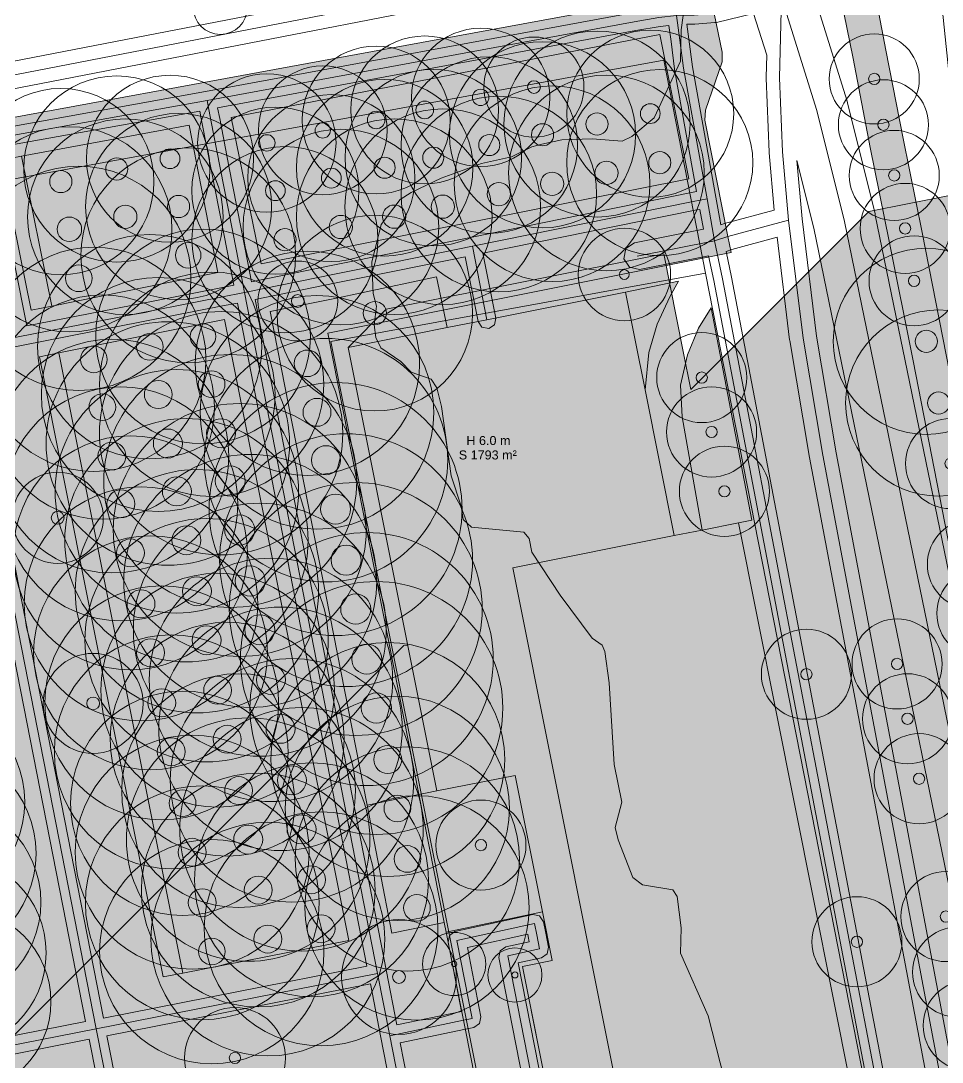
# Model space of a CAD drawing. Header units: metres. Extents: x -8 to 1190, y -11 to 1223.
# Drawn here: x 687 to 789.3, y 60 to 175.6 of the extents above; entities that cross this region are included whole.
import ezdxf

# ---------------------------------------------------------------- set-up
doc = ezdxf.new("R2010")
doc.units = ezdxf.units.M
doc.header["$MEASUREMENT"] = 0
for name, color, linetype, lineweight, true_color in [('TPX_BUILDING_AREAS_TEXT', 7, 'CONTINUOUS', 0, 0x000000), ('TPX_BUILDING_HEIGHTS_TEXT', 7, 'CONTINUOUS', 0, 0x000000), ('TPX_BUILDINGS', 7, 'CONTINUOUS', 0, 0x000000), ('TPX_BUILDINGS_HATCH', 7, 'CONTINUOUS', 0, 0xf0f0f0), ('TPX_BUILDINGS_SHADOWS_HATCH', 7, 'CONTINUOUS', 0, 0x000000), ('TPX_BUILDINGS_SHADOWS_OUTLINES', 7, 'CONTINUOUS', 0, 0x000000), ('TPX_CADASTRES', 7, 'CONTINUOUS', 0, 0x646464), ('TPX_CONTOUR_LINES_5M', 7, 'CONTINUOUS', 0, 0x969696), ('TPX_ROADS_AXES', 7, 'CONTINUOUS', 0, 0x323232), ('TPX_ROADS_CONTOURS', 7, 'CONTINUOUS', 0, 0x646464), ('TPX_VEGETATION_GREEN_SPACES', 7, 'CONTINUOUS', 0, 0x58ba48), ('TPX_VEGETATION_GREEN_SPACES_HATCH', 7, 'CONTINUOUS', 0, 0x58ba48), ('TPX_VEGETATION_TREES_INDIVIDUAL', 7, 'CONTINUOUS', 0, 0x136734)]:
    doc.layers.add(name, color=color, linetype=linetype, lineweight=lineweight, true_color=true_color)
doc.styles.add('TPX_TEXTE', font='arial.ttf')

# ---------------------------------------------------------------- blocks, each defined once
blk = doc.blocks.new('TREETR015_CR125')
at = {"layer": 'TPX_VEGETATION_TREES_INDIVIDUAL'}
for radius in [12.45, 1.48]:
    blk.add_circle((0, 0, 0.04), radius, dxfattribs=at)
blk = doc.blocks.new('TREETR009_CR072')
at = {"layer": 'TPX_VEGETATION_TREES_INDIVIDUAL'}
for radius in [7.15, 0.851]:
    blk.add_circle((0, 0, 0.04), radius, dxfattribs=at)
blk = doc.blocks.new('TREETR007_CR064')
at = {"layer": 'TPX_VEGETATION_TREES_INDIVIDUAL'}
for radius in [6.37, 0.708]:
    blk.add_circle((0, 0, 0.04), radius, dxfattribs=at)
blk = doc.blocks.new('TREETR003_CR030')
at = {"layer": 'TPX_VEGETATION_TREES_INDIVIDUAL'}
for radius in [3, 0.333]:
    blk.add_circle((0, 0, 0.04), radius, dxfattribs=at)
blk = doc.blocks.new('TREETR014_CR119')
at = {"layer": 'TPX_VEGETATION_TREES_INDIVIDUAL'}
for radius in [11.92, 1.42]:
    blk.add_circle((0, 0, 0.04), radius, dxfattribs=at)
blk = doc.blocks.new('TREETR003_CR035')
at = {"layer": 'TPX_VEGETATION_TREES_INDIVIDUAL'}
for radius in [3.5, 0.292]:
    blk.add_circle((0, 0, 0.04), radius, dxfattribs=at)
blk = doc.blocks.new('TREETR010_CR082')
at = {"layer": 'TPX_VEGETATION_TREES_INDIVIDUAL'}
for radius in [8.21, 0.978]:
    blk.add_circle((0, 0, 0.04), radius, dxfattribs=at)
blk = doc.blocks.new('TREETR011_CR093')
at = {"layer": 'TPX_VEGETATION_TREES_INDIVIDUAL'}
for radius in [9.27, 1.1]:
    blk.add_circle((0, 0, 0.04), radius, dxfattribs=at)
blk = doc.blocks.new('TREETR006_CR056')
at = {"layer": 'TPX_VEGETATION_TREES_INDIVIDUAL'}
for radius in [5.6, 0.625]:
    blk.add_circle((0, 0, 0.04), radius, dxfattribs=at)
blk = doc.blocks.new('TREETR014_CR114')
at = {"layer": 'TPX_VEGETATION_TREES_INDIVIDUAL'}
for radius in [11.39, 1.36]:
    blk.add_circle((0, 0, 0.04), radius, dxfattribs=at)
blk = doc.blocks.new('TREETR015_CR130')
at = {"layer": 'TPX_VEGETATION_TREES_INDIVIDUAL'}
for radius in [12.98, 1.55]:
    blk.add_circle((0, 0, 0.04), radius, dxfattribs=at)
blk = doc.blocks.new('TREETR017_CR140')
at = {"layer": 'TPX_VEGETATION_TREES_INDIVIDUAL'}
for radius in [14.04, 1.67]:
    blk.add_circle((0, 0, 0.04), radius, dxfattribs=at)
blk = doc.blocks.new('TREETR006_CR050')
at = {"layer": 'TPX_VEGETATION_TREES_INDIVIDUAL'}
for radius in [5, 0.625]:
    blk.add_circle((0, 0, 0.04), radius, dxfattribs=at)
blk = doc.blocks.new('TREETR009_CR077')
at = {"layer": 'TPX_VEGETATION_TREES_INDIVIDUAL'}
for radius in [7.68, 0.914]:
    blk.add_circle((0, 0, 0.04), radius, dxfattribs=at)
blk = doc.blocks.new('TREETR012_CR098')
at = {"layer": 'TPX_VEGETATION_TREES_INDIVIDUAL'}
for radius in [9.8, 1.17]:
    blk.add_circle((0, 0, 0.04), radius, dxfattribs=at)
blk = doc.blocks.new('TREETR013_CR109')
at = {"layer": 'TPX_VEGETATION_TREES_INDIVIDUAL'}
for radius in [10.86, 1.29]:
    blk.add_circle((0, 0, 0.04), radius, dxfattribs=at)
blk = doc.blocks.new('TREETR016_CR135')
at = {"layer": 'TPX_VEGETATION_TREES_INDIVIDUAL'}
for radius in [13.51, 1.61]:
    blk.add_circle((0, 0, 0.04), radius, dxfattribs=at)
blk = doc.blocks.new('TREETR007_CR044')
at = {"layer": 'TPX_VEGETATION_TREES_INDIVIDUAL'}
for radius in [4.43, 0.708]:
    blk.add_circle((0, 0, 0.04), radius, dxfattribs=at)
blk = doc.blocks.new('TREETR012_CR103')
at = {"layer": 'TPX_VEGETATION_TREES_INDIVIDUAL'}
for radius in [10.33, 1.23]:
    blk.add_circle((0, 0, 0.04), radius, dxfattribs=at)
blk = doc.blocks.new('TREETR007_CR051')
at = {"layer": 'TPX_VEGETATION_TREES_INDIVIDUAL'}
for radius in [5.06, 0.708]:
    blk.add_circle((0, 0, 0.04), radius, dxfattribs=at)
blk = doc.blocks.new('TREETR005_CR051')
at = {"layer": 'TPX_VEGETATION_TREES_INDIVIDUAL'}
for radius in [5.13, 0.542]:
    blk.add_circle((0, 0, 0.04), radius, dxfattribs=at)
blk = doc.blocks.new('TREETR007_CR056')
at = {"layer": 'TPX_VEGETATION_TREES_INDIVIDUAL'}
for radius in [5.55, 0.708]:
    blk.add_circle((0, 0, 0.04), radius, dxfattribs=at)

msp = doc.modelspace()

# ---------------------------------------------------------------- hatches: boundary and pattern name
at = {"layer": 'TPX_BUILDINGS_HATCH'}
for points in [[(734.3, 141.57), (723.31, 139.38), (733.15, 90.14), (741.88, 91.87), (744.9, 76.72), (745.98, 71.31), (742.68, 70.64), (746.44, 51.72), (750.27, 32.46), (753.37, 33.15), (754.51, 28), (757.97, 10.7), (748.68, 8.85), (750.45, 0), (764.55, 0), (741.59, 114.92), (759.52, 118.49), (756.29, 134.67), (754.13, 145.51), (738.72, 142.44), (734.3, 141.57)], [(759.52, 118.49), (741.59, 114.92), (764.55, 0), (790.59, 0), (779.17, 57.16), (766.64, 119.89), (762.62, 119.1), (759.52, 118.49)]]:
    msp.add_hatch(color=256, dxfattribs=at).paths.add_polyline_path(points)
at = {"layer": 'TPX_BUILDINGS_SHADOWS_HATCH'}
h = msp.add_hatch(color=256, dxfattribs=at)
h.paths.add_polyline_path([(356.45, 56), (345.21, 44.75), (353.64, 43.71), (361.25, 42.78), (368.71, 41.86), (375.97, 40.97), (383.59, 40.03), (391.29, 39.07), (406.39, 37.23), (414.09, 36.3), (421.3, 35.4), (428.93, 34.46), (436.49, 33.53), (444.23, 32.58), (451.29, 31.71), (459.16, 30.71), (466.47, 29.84), (473.51, 28.98), (481.39, 28.03), (496.93, 26.15), (493.99, 0), (495.57, 0), (511.4, 15.82), (512.35, 23.97), (526.81, 22.17), (527.11, 24.76), (542.29, 22.86), (541.84, 18.95), (571.69, 15.21), (571.94, 17.43), (587.73, 15.45), (602.38, 13.62), (632.98, 9.78), (670.29, 5.12), (669.69, 0), (690.27, 0), (745.7, 55.43), (742.68, 70.64), (745.98, 71.31), (744.9, 76.72), (741.88, 91.87), (733.15, 90.14), (729.93, 106.25), (729.5, 106.3), (648.39, 25.2), (633.31, 27.09), (635.62, 46.85), (627, 47.93), (640.27, 61.19), (640.63, 64.29), (657.21, 80.87), (663.24, 136.14), (625.45, 140.57), (625.36, 140.49), (625.75, 143.98), (617.25, 144.98), (617.74, 148.97), (617.14, 149.05), (617.93, 155.4), (667.73, 205.2), (668.37, 210.38), (676.51, 218.52), (676.21, 220.15), (677.02, 220.32), (675.53, 228.01), (668.62, 263.56), (666.99, 271.98), (664.58, 276.91), (631.89, 260.21), (630.6, 259.55), (616.05, 261.53), (614.47, 259.96), (614.32, 260.83), (612.77, 260.15), (613.34, 257), (612.03, 256.71), (611.91, 257.39), (576.06, 221.54), (575.61, 222.41), (611.72, 258.52), (611.37, 260.55), (617.77, 263.62), (617.62, 264.29), (617.36, 264.17), (617.59, 264.4), (616.92, 267.41), (617.89, 267.62), (618.84, 262.83), (620.25, 264.24), (619.79, 266.59), (627.14, 273.94), (626.87, 275.37), (630.59, 276.07), (630.88, 274.57), (635.12, 278.81), (634.84, 280.32), (633.2, 280.01), (655.51, 302.31), (634.86, 342.22), (629.78, 341.42), (541.39, 253.04), (546.47, 253.83), (567.12, 213.93), (578.88, 191.21), (601.98, 143.99), (590.59, 138.31), (594.69, 137.76), (594.81, 138.77), (599.92, 138.07), (599.04, 130.95), (599.64, 130.87), (597.85, 116.41), (581.91, 118.58), (582.03, 119.5), (577.09, 120.17), (575.54, 118.62), (564, 119.98), (564.05, 120.41), (538.6, 123.87), (523.66, 108.93), (525.55, 125.04), (509.74, 127.03), (525.24, 142.53), (528.22, 166.6), (529.18, 166.46), (530.34, 175.83), (528.45, 175.91), (533.71, 224.43), (530.49, 224.79), (531.95, 238.87), (526.13, 239.53), (524.18, 239.74), (524.23, 240.21), (523.46, 241.11), (524.45, 242.1), (524.62, 243.55), (523.92, 244.51), (524.83, 245.41), (526.38, 258.95), (539.69, 272.26), (543.62, 276.46), (546.12, 302.08), (546.26, 303.27), (545.94, 304.47), (546.39, 307.85), (547.44, 308.92), (546.66, 310), (546.86, 311.5), (547.78, 312.42), (546.98, 313.45), (547.18, 314.91), (548.11, 315.85), (547.44, 316.92), (547.6, 318.11), (548.72, 319.23), (547.84, 320.47), (548.47, 325.1), (550.08, 326.71), (547.63, 329.92), (545.88, 328.55), (534.45, 330.16), (532.82, 332.1), (530.53, 330), (508.77, 308.24), (502.72, 316.04), (506.55, 319.87), (506.76, 321.71), (505.94, 322.61), (503.21, 322.96), (503, 322.8), (498.94, 323.3), (498.42, 318.78), (501.7, 318.37), (502.51, 317.47), (502.3, 315.62), (501.25, 314.96), (498.5, 315.3), (498.16, 312.22), (504.61, 303.89), (506.23, 301.95), (517.67, 300.34), (519.42, 301.71), (521.86, 298.5), (520.3, 297.27), (519.63, 292.25), (520.5, 291.02), (519.41, 290.13), (519.22, 288.7), (519.9, 287.63), (518.97, 286.72), (518.77, 285.24), (519.56, 284.2), (518.65, 283.35), (518.44, 281.79), (519.22, 280.71), (518.18, 279.63), (517.73, 276.26), (518.05, 275.06), (517.91, 273.86), (523.7, 268.43), (520.58, 241.17), (519.5, 240.51), (520.38, 239.31), (520.21, 237.86), (518.98, 237.15), (519.99, 235.96), (518.64, 224.16), (517.46, 224.38), (515.09, 201.59), (509.6, 160.65), (491.66, 163.08), (491.93, 165.25), (491.55, 164.87), (487.78, 165.4), (487.91, 166.43), (488.03, 167.21), (491.17, 170.35), (491.62, 173.89), (490.65, 174.08), (491.18, 178.87), (474.01, 181.46), (471.54, 181.83), (471.86, 183.8), (470.89, 183.97), (471.02, 184.95), (471.61, 185.54), (468.75, 186.09), (468, 181.93), (463.43, 182.8), (462.89, 183.89), (461.41, 184.18), (460.59, 179.59), (460.94, 179.52), (459.98, 171.92), (459.09, 166.54), (480.71, 163.27), (480.15, 159.33), (474.33, 160.22), (472.99, 151.51), (480.19, 150.5), (480.64, 153.97), (487.64, 153), (486.53, 144.59), (487.99, 144.41), (489.59, 158.21), (488.15, 158.39), (488.54, 161.69), (512.83, 158.65), (509.08, 126.37), (502.13, 127.24), (495.44, 120.55), (495.49, 121.03), (487.6, 122.03), (487.31, 121.74), (479.81, 122.69), (479.83, 122.85), (472.22, 123.8), (471.85, 123.44), (465.68, 124.21), (465.05, 123.57), (465.06, 123.75), (457.35, 124.72), (457.37, 124.87), (449.85, 125.81), (449.82, 126), (449.68, 126.34), (449.22, 126.91), (448.6, 127.27), (447.89, 127.38), (447.53, 127.33), (446.86, 127.04), (446.35, 126.53), (438.85, 127.43), (438.71, 127.29), (433.55, 127.91), (433.26, 127.62), (427.78, 128.27), (427.56, 128.05), (427.77, 129.84), (420.39, 130.79), (419.76, 130.16), (412.82, 131.04), (412.95, 132.14), (407.12, 132.89), (405.99, 131.76), (400.1, 132.53), (400.11, 132.6), (395.21, 133.23), (395.41, 134.95), (387.63, 135.96), (386.64, 134.97), (376.94, 136.22), (375.25, 134.53), (366.6, 135.64), (354.51, 123.55), (363.83, 122.35), (363.93, 123.2), (373.63, 121.96), (381.41, 120.95), (387.66, 120.16), (393.58, 119.39), (399.45, 118.63), (407.24, 117.64), (414.62, 116.69), (411.61, 90.91), (408.48, 91.31), (407.11, 92.9), (407.49, 96.19), (409.28, 97.49), (409.57, 100.01), (405.24, 100.56), (404.86, 97.29), (397.06, 98.29), (397.39, 101.01), (394.64, 101.37), (393.88, 94.85), (390.78, 95.24), (390.84, 95.71), (384.19, 89.06), (385.27, 98.88), (373.91, 100.24), (376.03, 102.36), (370.11, 103.12), (369.94, 101.65), (371.03, 101.51), (370.48, 96.81), (360.98, 98.03), (361.33, 101.05), (356.8, 101.63), (351.22, 96.05), (366.46, 94.24), (366.37, 93.38), (378.34, 91.95), (377.25, 82.03), (383.23, 81.31), (384.08, 88.96), (389.99, 88.26), (389.15, 80.6), (389.7, 80.54), (390.54, 88.19), (396.16, 87.51), (396.38, 89.49), (403.83, 88.6), (411.34, 87.71), (410.22, 77.61), (413.47, 77.22), (414.41, 85.82), (419.88, 85.17), (419.68, 83.33), (422.95, 82.95), (423.41, 87.15), (424.77, 86.99), (425.55, 94.08), (435.46, 92.89), (434.68, 85.81), (434.67, 85.74), (442.21, 84.84), (441.95, 82.5), (456.92, 80.72), (456.46, 76.54), (490.94, 72.52), (490.29, 66.36), (491.09, 66.26), (491.69, 65.42), (496.74, 64.82), (497.45, 65.48), (498.36, 65.38), (498.86, 64.55), (498.77, 63.67), (498.03, 63.17), (497.49, 58.13), (498.17, 57.15), (497.87, 56.35), (513.42, 71.91), (513.73, 72.71), (513.05, 73.69), (513.55, 78.45), (514.33, 79.22), (514.42, 80.11), (513.91, 80.93), (513, 81.04), (512.3, 80.38), (507.25, 80.97), (506.64, 81.82), (505.96, 81.91), (519.82, 95.76), (520.96, 106.23), (535.36, 104.54), (545.37, 103.37), (558.71, 101.8), (566.22, 100.91), (573.73, 100.03), (581.24, 99.15), (580.9, 96.03), (618.69, 91.59), (612.66, 36.33), (574.87, 40.78), (574.6, 38.26), (559.55, 40.04), (559.82, 42.54), (544.42, 44.35), (533.96, 45.58), (526.1, 37.72), (527.07, 46.39), (514.59, 47.86), (515.81, 59.06), (512.79, 59.42), (492.71, 39.34), (485.63, 40.19), (485.74, 41.21), (478.7, 42.07), (478.63, 42), (471.38, 42.87), (471.39, 42.95), (463.53, 43.95), (463.1, 43.52), (456.04, 44.39), (455.62, 43.96), (447.88, 44.91), (447.74, 44.77), (440.92, 45.61), (441.02, 46.55), (433.39, 47.49), (433.25, 47.35), (426.35, 48.21), (426.39, 48.6), (419.68, 49.42), (419.82, 50.67), (411.97, 51.63), (411.9, 51.56), (404.72, 52.43), (404.73, 52.51), (397.28, 53.43), (397.31, 53.75), (389.69, 54.69), (388.07, 53.06), (380.8, 53.95), (380.24, 53.39), (372.77, 54.31), (365.16, 55.24), (364.88, 54.96), (356.45, 56)])
h.paths.add_polyline_path([(413.61, 99.28), (415.41, 115.9), (421.14, 115.21), (421.18, 115.53), (426.34, 114.92), (433.84, 114.02), (434.35, 114.53), (435.01, 114.81), (435.37, 114.86), (436.09, 114.75), (436.7, 114.39), (437.17, 113.82), (437.31, 113.49), (437.4, 112.77), (437.22, 112.06), (437.04, 111.75), (435.42, 96.76), (426.42, 97.83), (423.03, 94.44), (423.43, 98.11), (413.61, 99.28)], flags=16)
h.paths.add_polyline_path([(436.09, 99.31), (437.79, 113.8), (445.35, 112.85), (453.19, 111.87), (453.17, 111.69), (460.02, 110.84), (460.13, 111.71), (467.74, 110.76), (475.36, 109.79), (483.25, 108.8), (483.2, 108.32), (505.96, 105.46), (502.83, 78.78), (485.57, 80.96), (485.67, 81.82), (480.17, 82.51), (481.16, 90.95), (473.27, 91.95), (472.36, 84.38), (470.87, 82.63), (468.83, 82.83), (467.92, 84.88), (468.32, 88.41), (467.77, 87.86), (468.24, 92.03), (467.93, 92.07), (468.85, 92.98), (469.02, 94.51), (465.88, 94.91), (465.27, 89.71), (463.9, 88.03), (461.08, 88.38), (459.93, 90.43), (460.39, 94.98), (458.2, 95.25), (457.54, 89.62), (456.29, 88.34), (455.96, 85.59), (452.62, 85.98), (453.74, 95.66), (451.31, 95.96), (451.16, 94.58), (444.36, 95.43), (441.46, 92.53), (441.47, 92.6), (440.72, 92.69), (441.38, 98.65), (436.09, 99.31)], flags=16)
h.paths.add_polyline_path([(584.29, 245.24), (585.81, 245.99), (587.59, 242.33), (586.07, 241.58), (584.29, 245.24)], flags=16)
h.paths.add_polyline_path([(590.96, 262.24), (591.92, 262.5), (592.84, 258.38), (599.98, 258.27), (600.72, 254.73), (599.48, 254.47), (598.86, 257.41), (592.11, 257.46), (590.96, 262.24)], flags=16)
msp.add_hatch(color=256, dxfattribs=at).paths.add_polyline_path([(727.55, 143.62), (723.31, 139.38), (734.3, 141.57), (738.72, 142.44), (754.13, 145.51), (756.29, 134.67), (759.52, 118.49), (762.62, 119.1), (766.64, 119.89), (779.17, 57.16), (790.59, 0), (797.29, 0), (831.23, 33.95), (818.69, 96.69), (806.16, 159.42), (802.15, 158.63), (799.05, 158.01), (781.12, 154.45), (761.37, 134.71), (760.53, 138.92), (758.37, 149.75), (742.97, 146.68), (738.54, 145.81), (727.55, 143.62)])
at = {"layer": 'TPX_VEGETATION_GREEN_SPACES_HATCH'}
for points in [[(632.28, 147.78), (632.1, 146.42), (632.55, 144.8), (644.51, 120.12), (652.82, 103.42), (672.68, 63.14), (684.58, 39.04), (685.16, 37.61), (685.32, 36.72), (685.16, 35.55), (685.05, 34.52), (685.26, 33.31), (686.17, 31.37), (687.57, 28.58), (689.34, 24.95), (690.49, 21.71), (691.31, 18.43), (691.87, 13.53), (691.45, 8.58), (691.02, 4.62), (690.88, 3.35), (690.96, 2), (691.41, 1.09), (692.19, 0), (748.89, 0), (743.92, 25.07), (743.76, 25.92), (742.05, 34.73), (741.84, 35.77), (741.65, 36.77), (738.98, 50.25), (736.34, 63.6), (736.13, 64.68), (735.91, 65.8), (734.19, 74.47), (733.98, 75.55), (721.06, 140.96), (765.84, 149.9), (765.49, 151.68), (762.92, 164.59), (762.98, 165.71), (764.86, 171.09), (764.84, 172.15), (763.97, 176.43), (763.74, 177.97), (762.99, 179.37), (761.9, 180.1), (760.5, 180.34), (759.74, 180.22), (754.3, 179.19), (753.26, 178.76), (751.04, 177.11), (749.99, 176.62), (683.88, 164.51), (682.1, 164.18), (669.51, 161.89), (667.33, 161.49), (666.9, 161.42), (660.35, 159.55), (635.55, 151.11), (634.13, 150.25), (633.06, 149.19), (632.28, 147.78)], [(782.08, 177.21), (778.37, 176.51), (779.4, 171.46), (781.27, 161.58), (783.39, 151.18), (786.06, 137.88), (798.66, 73.22), (799.85, 68.47), (801.46, 63.29), (802.98, 57.99), (805.03, 51.73), (806.74, 45.04), (808.81, 37.03), (815.96, 0), (817.32, 0.27), (809.9, 37.17), (805.35, 58.99), (789.73, 138.54), (787.04, 152.13), (784.93, 162.58), (783.01, 172.36), (782.08, 177.21)], [(757.94, 174.13), (710.34, 164.9), (713.66, 148.64), (761.15, 158.08), (757.94, 174.13)], [(705.68, 164.05), (687.07, 160.62), (690.43, 143.95), (708.86, 147.68), (705.68, 164.05)], [(687.07, 160.62), (684.77, 160.15), (688.13, 143.5), (690.43, 143.95), (687.07, 160.62)], [(722.04, 144.86), (714.67, 143.36), (725.42, 88.58), (733.15, 90.14), (723.31, 139.38), (734.3, 141.57), (733.13, 147.21), (722.04, 144.86)], [(759.99, 146.73), (754.13, 145.51), (756.29, 134.67), (756.71, 138.81), (757.62, 141.96), (759.05, 144.98), (759.99, 146.73)], [(760.98, 138.55), (760.23, 135.18), (760.41, 131.67), (762.62, 119.1), (766.64, 119.89), (768.15, 120.21), (763.61, 143.77), (762.2, 141.51), (760.98, 138.55)], [(709.59, 142.47), (691.19, 138.76), (704.95, 69.92), (723.38, 73.54), (709.59, 142.47)], [(691.19, 138.76), (689.05, 138.33), (702.79, 69.49), (704.95, 69.92), (691.19, 138.76)], [(733.15, 90.14), (725.42, 88.58), (728.16, 74.35), (733.98, 75.55), (734.19, 74.47), (744.9, 76.72), (741.88, 91.87), (733.15, 90.14)]]:
    msp.add_hatch(color=256, dxfattribs=at).paths.add_polyline_path(points)

# ---------------------------------------------------------------- linework, layer by layer
at = {"layer": 'TPX_BUILDINGS', "elevation": 0.04}
for points in [[(734.3, 141.57), (723.31, 139.38), (733.15, 90.14), (741.88, 91.87), (744.9, 76.72), (745.98, 71.31), (742.68, 70.64), (746.44, 51.72), (750.27, 32.46), (753.37, 33.15), (754.51, 28), (757.97, 10.7), (748.68, 8.85), (750.45, 0), (764.55, 0), (741.59, 114.92), (759.52, 118.49), (756.29, 134.67), (754.13, 145.51), (738.72, 142.44)], [(759.52, 118.49), (741.59, 114.92), (764.55, 0), (790.59, 0), (779.17, 57.16), (766.64, 119.89), (762.62, 119.1)]]:
    msp.add_lwpolyline(points, close=True, dxfattribs=at)
at = {"layer": 'TPX_BUILDINGS_SHADOWS_OUTLINES', "elevation": 0.04}
msp.add_lwpolyline([(727.55, 143.62), (723.31, 139.38), (734.3, 141.57), (738.72, 142.44), (754.13, 145.51), (756.29, 134.67), (759.52, 118.49), (762.62, 119.1), (766.64, 119.89), (779.17, 57.16), (790.59, 0), (797.29, 0), (831.23, 33.95), (818.69, 96.69), (806.16, 159.42), (802.15, 158.63), (799.05, 158.01), (781.12, 154.45), (761.37, 134.71), (760.53, 138.92), (758.37, 149.75), (742.97, 146.68), (738.54, 145.81)], close=True, dxfattribs=at)
msp.add_lwpolyline([(745.7, 55.43), (742.68, 70.64), (745.98, 71.31), (744.9, 76.72), (741.88, 91.87), (733.15, 90.14), (729.93, 106.25), (729.5, 106.3), (648.39, 25.2)], dxfattribs=at)
at = {"layer": 'TPX_CADASTRES', "elevation": 0.02}
for points in [[(643.9, 147.24), (635.74, 143.96), (673.74, 68), (690.59, 34.31), (691.77, 31.2), (692.98, 28), (694.12, 24.06), (695.21, 18.94), (695.6, 15.52), (695.98, 11.35), (696.05, 6.72), (696.03, 2.94), (695.7, 0), (749.39, 0), (721.41, 140.03), (763, 147.62), (758.35, 171.25), (670.45, 155.21), (662.9, 153.34), (652.41, 150.23)], [(763, 147.62), (721.41, 140.03), (749.39, 0), (792.02, 0)]]:
    msp.add_lwpolyline(points, close=True, dxfattribs=at)
at = {"layer": 'TPX_CONTOUR_LINES_5M', "elevation": 0.05}
msp.add_lwpolyline([(765.07, 58.21), (763.28, 65.18), (760.2, 72.15), (760.29, 74.94), (759.83, 78.43), (759.35, 79.18), (756, 79.72), (754.94, 80.52), (753.28, 84.7), (752.98, 86.1), (753.69, 88.88), (752.84, 93.07), (752.3, 102.13), (751.83, 105.62), (751.53, 106.31), (750.41, 107.1), (746.87, 111.89), (743.71, 116.63), (743.41, 118.16), (742.82, 118.86), (737, 119.42), (736.1, 120.26), (735.88, 121.74), (734.75, 125.14), (733.7, 132.8), (733.17, 134.9), (732.53, 135.87), (730.3, 136.62), (729.18, 137.81), (726.94, 139.32), (726.39, 140.47), (726.2, 141.87), (726.45, 143.96), (726.11, 145.35), (725.96, 148.84), (727, 153.02), (729.11, 155.81), (730.3, 156.57), (733.65, 158.16), (738.12, 159.79), (741.47, 160.52), (743.71, 161.64), (744.82, 161.95), (747.06, 162.43), (750.41, 162.53), (753.76, 162.26), (754.81, 162.78), (757.3, 164.87), (760.23, 171.15), (760.29, 174.63), (760.79, 178.12)], dxfattribs=at)
at = {"layer": 'TPX_ROADS_AXES', "elevation": 0.03}
for points in [[(758.66, 189.07), (759.31, 183.82), (759.74, 180.22), (759.7, 178.98), (759.76, 176.24), (760.16, 173.47), (760.55, 170.38), (763.17, 155.88), (764.01, 151.21), (764.9, 146.99), (781.98, 57.73), (793.4, 0)], [(770.07, 185.85), (759.31, 183.82), (686.48, 169.68), (681.25, 168.71), (673.43, 167.19)], [(633.8, 147.82), (636.25, 149.14), (638.86, 150.12), (659.81, 157.4), (665.1, 158.88), (667.81, 159.51), (669.89, 159.89), (682.49, 162.29), (684.31, 162.6), (707.65, 166.78), (755.07, 175.53), (757.81, 175.99), (759.76, 176.24), (761.75, 176.27), (763.97, 176.43), (771.45, 178.24), (776.5, 179.45), (784.03, 180.78), (787.29, 181.23), (791.92, 183.28)], [(771.45, 178.24), (771.22, 169.32)], [(771.45, 178.24), (775.37, 165.69), (778.42, 153.37), (802.19, 37.84), (809.56, 0)], [(771.22, 169.32), (771.55, 161.1), (772.22, 153.51), (773.82, 140.4), (776.01, 127.42), (794.65, 28.91), (799.72, 0)], [(709.1, 159.31), (708.07, 164.59), (707.65, 166.78)], [(710.91, 150.1), (709.1, 159.31)], [(763.17, 155.88), (761.63, 155.58), (737.11, 150.61), (728.63, 148.89)], [(755.39, 149.51), (764.01, 151.21), (765.49, 151.68), (772.22, 153.51)], [(738.72, 142.44), (737.11, 150.61)], [(740.25, 0), (734.89, 27.43), (733.57, 34.14), (730.75, 48.57), (727.93, 62.97), (726.59, 69.89), (711.81, 145.48), (710.91, 150.1)], [(728.63, 148.89), (721.8, 147.51)], [(721.8, 147.51), (711.81, 145.48), (709.18, 144.96)], [(709.18, 144.96), (697.54, 142.67)], [(697.54, 142.67), (686.85, 140.59), (680.49, 139.34), (674.27, 138.12), (656.58, 134.51), (644.51, 129.47), (642.83, 128.65)], [(680.49, 139.34), (695.35, 63.75), (700.43, 38.13), (703.85, 21.04), (704.71, 17.51), (705.98, 14.02), (707.97, 10.46), (710.68, 6.49), (715.23, 0)], [(735.39, 73.54), (744.02, 75.43), (744.28, 74.18)], [(741.03, 71.85), (744.58, 72.6), (744.28, 74.18)], [(736.13, 64.68), (737.08, 64.87), (735.39, 73.54)], [(741.84, 35.77), (742.91, 36.01), (744.67, 27.25), (753.19, 28.97), (752.94, 30.19), (752.61, 31.76), (749.04, 31), (745.03, 51.44), (741.03, 71.85)], [(726.59, 69.89), (695.35, 63.75), (676.46, 60.04)], [(736.13, 64.68), (727.93, 62.97)]]:
    msp.add_lwpolyline(points, dxfattribs=at)
at = {"layer": 'TPX_ROADS_CONTOURS', "elevation": 0.03}
for points in [[(680.9, 175.98), (684.22, 176.59), (718.48, 182.9), (756.66, 189.94), (757.48, 190.08), (757.68, 188.92), (758.14, 185.12), (686.2, 171.16), (681.96, 170.37), (681.18, 174.56), (681.05, 175.23)], [(682.51, 167.42), (686.76, 168.21), (758.5, 182.14), (758.74, 180.17), (758.7, 178.95), (758.74, 177.12), (757.65, 176.97), (754.89, 176.51), (707.47, 167.77), (684.13, 163.58), (683.28, 163.44), (683.08, 164.38)], [(760.91, 175.26), (761.82, 175.27), (764.04, 175.43), (764.21, 175.46), (768.34, 176.46), (769.79, 171.82), (769.73, 169.36), (769.74, 169.31), (769.73, 169.26), (770.05, 161.04), (770.06, 160.97), (770.61, 154.62), (765.1, 153.13), (764.7, 153), (764.15, 156.06), (761.54, 170.54), (761.16, 173.59)], [(708.82, 165.98), (755.25, 174.54), (757.96, 175), (758.91, 175.12), (759.17, 173.34), (759.56, 170.26), (759.56, 170.21), (762.01, 156.67), (761.43, 156.56), (736.91, 151.59), (728.43, 149.87), (721.6, 148.49), (712.59, 146.66), (711.89, 150.29), (710.09, 159.5), (709.06, 164.78)], [(683.68, 161.48), (684.48, 161.61), (706.86, 165.62), (707.09, 164.4), (708.12, 159.12), (709.92, 149.91), (710.63, 146.27), (708.99, 145.94), (697.35, 143.65), (687.63, 141.76)], [(681.67, 138.55), (687.04, 139.6), (697.73, 141.69), (709.38, 143.98), (711.02, 144.3), (725.41, 70.68), (696.14, 64.93)], [(644.16, 128.19), (644.92, 128.56), (656.87, 133.55), (674.47, 137.13), (679.7, 138.17), (694.17, 64.54), (677.02, 61.17), (675.61, 64.06), (655.89, 104.7), (655.88, 104.71), (647.31, 121.66)], [(729.1, 62.19), (736.33, 63.71), (737.27, 63.89), (737.91, 64.32), (738.06, 65.06), (736.56, 72.78), (743.25, 74.24), (743.3, 73.99), (743.42, 73.38), (740.82, 72.82), (740.19, 72.4), (740.05, 71.65), (743.86, 52.24), (743.27, 52.13), (738.78, 51.23), (731.54, 49.75)], [(677.93, 59.31), (694.56, 62.58), (699.45, 37.93), (702.67, 21.82), (695.5, 20.35), (695.49, 21.05), (695.35, 23.15), (695.32, 23.34), (694.79, 25.36), (694.74, 25.51), (693.44, 28.49), (693.4, 28.57), (690.76, 33.42)]]:
    msp.add_lwpolyline(points, close=True, dxfattribs=at)
for points in [[(805.62, 38.54), (781.85, 154.07), (781.82, 154.21), (778.77, 166.53), (778.71, 166.73), (775.16, 178.1), (776.7, 178.47), (784.19, 179.79), (787.43, 180.24), (787.7, 180.31), (788.84, 180.82), (788.93, 180.33), (790.58, 164.58)], [(796.12, 29.19), (777.49, 127.68), (775.3, 140.61), (773.71, 153.66), (773.15, 160.12), (775.01, 152.6), (798.76, 37.15)], [(745.82, 52.62), (742.2, 71.07), (744.79, 71.63), (745.41, 72.05), (745.56, 72.79), (745.27, 74.36), (745, 75.63), (744.57, 76.27), (743.81, 76.41), (735.18, 74.52), (734.56, 74.09), (734.41, 73.35), (735.91, 65.66), (728.72, 64.16), (727.57, 70.08), (712.98, 144.7), (722, 146.53), (728.83, 147.91), (736.32, 149.43), (737.74, 142.25), (738.17, 141.61), (738.92, 141.46), (739.55, 141.89), (739.71, 142.64), (738.28, 149.83), (761.83, 154.6), (762.36, 154.7), (762.76, 152.5), (755.1, 150.98), (754.14, 150.35), (753.92, 149.22), (754.55, 148.27), (755.68, 148.04), (763.34, 149.55), (763.92, 146.8), (780.81, 58.51)], [(794.38, 0.19), (782.96, 57.92), (765.88, 147.18), (765.28, 150.04), (765.91, 150.24), (770.94, 151.6), (772.33, 140.21), (772.34, 140.15), (774.53, 127.17), (774.54, 127.14), (793.17, 28.64)], [(701.21, 39.3), (696.52, 62.97), (725.8, 68.72), (726.95, 62.78), (729.77, 48.38)]]:
    msp.add_lwpolyline(points, dxfattribs=at)
at = {"layer": 'TPX_VEGETATION_GREEN_SPACES', "elevation": 0}
for points in [[(782.08, 177.21), (778.37, 176.51), (779.4, 171.46), (781.27, 161.58), (783.39, 151.18), (786.06, 137.88), (798.66, 73.22), (799.85, 68.47), (801.46, 63.29), (802.98, 57.99), (805.03, 51.73), (806.74, 45.04), (808.81, 37.03), (815.96, 0), (817.32, 0.27), (809.9, 37.17), (805.35, 58.99), (789.73, 138.54), (787.04, 152.13), (784.93, 162.58), (783.01, 172.36)], [(757.94, 174.13), (710.34, 164.9), (713.66, 148.64), (761.15, 158.08)], [(705.68, 164.05), (687.07, 160.62), (690.43, 143.95), (708.86, 147.68)], [(687.07, 160.62), (684.77, 160.15), (688.13, 143.5), (690.43, 143.95)], [(722.04, 144.86), (714.67, 143.36), (725.42, 88.58), (733.15, 90.14), (723.31, 139.38), (734.3, 141.57), (733.13, 147.21)], [(759.99, 146.73), (754.13, 145.51), (756.29, 134.67), (756.71, 138.81), (757.62, 141.96), (759.05, 144.98)], [(760.98, 138.55), (760.23, 135.18), (760.41, 131.67), (762.62, 119.1), (766.64, 119.89), (768.15, 120.21), (763.61, 143.77), (762.2, 141.51)], [(709.59, 142.47), (691.19, 138.76), (704.95, 69.92), (723.38, 73.54)], [(691.19, 138.76), (689.05, 138.33), (702.79, 69.49), (704.95, 69.92)], [(733.15, 90.14), (725.42, 88.58), (728.16, 74.35), (733.98, 75.55), (734.19, 74.47), (744.9, 76.72), (741.88, 91.87)]]:
    msp.add_lwpolyline(points, close=True, dxfattribs=at)
for points in [[(749.99, 176.62), (683.88, 164.51), (682.1, 164.18), (669.51, 161.89), (667.33, 161.49), (666.9, 161.42), (660.35, 159.55), (635.55, 151.11), (634.13, 150.25), (633.06, 149.19), (632.28, 147.78), (632.1, 146.42), (632.55, 144.8), (644.51, 120.12), (652.82, 103.42), (672.68, 63.14), (684.58, 39.04)], [(738.98, 50.25), (736.34, 63.6), (736.13, 64.68), (735.91, 65.8), (734.19, 74.47), (733.98, 75.55), (721.06, 140.96), (765.84, 149.9), (765.49, 151.68), (762.92, 164.59), (762.98, 165.71), (764.86, 171.09), (764.84, 172.15), (763.97, 176.43)]]:
    msp.add_lwpolyline(points, dxfattribs=at)

# ---------------------------------------------------------------- block references
at = {"layer": 'TPX_VEGETATION_TREES_INDIVIDUAL'}
for name, p in [('TREETR003_CR030', (709.12, 177.13, 0.04)), ('TREETR009_CR077', (738.03, 167.13, 0.04)), ('TREETR011_CR093', (756.86, 165.33, 0.04)), ('TREETR010_CR082', (731.82, 165.74, 0.04)), ('TREETR007_CR056', (743.95, 168.28, 0.04)), ('TREETR012_CR103', (750.95, 164.17, 0.04)), ('TREETR006_CR050', (781.73, 169.18, 0.04)), ('TREETR010_CR082', (726.43, 164.62, 0.04)), ('TREETR012_CR103', (744.9, 162.98, 0.04)), ('TREETR012_CR098', (738.99, 161.84, 0.04)), ('TREETR009_CR072', (720.5, 163.47, 0.04)), ('TREETR012_CR098', (732.77, 160.44, 0.04)), ('TREETR012_CR103', (757.92, 159.89, 0.04)), ('TREETR012_CR103', (697.63, 159.18, 0.04)), ('TREETR011_CR093', (703.54, 160.32, 0.04)), ('TREETR009_CR077', (714.29, 162.08, 0.04)), ('TREETR012_CR098', (727.37, 159.32, 0.04)), ('TREETR013_CR109', (752, 158.75, 0.04)), ('TREETR006_CR050', (782.75, 164.09, 0.04)), ('TREETR012_CR103', (691.42, 157.79, 0.04)), ('TREETR013_CR109', (745.96, 157.54, 0.04)), ('TREETR011_CR093', (721.45, 158.17, 0.04)), ('TREETR013_CR109', (740.05, 156.4, 0.04)), ('TREETR012_CR103', (704.49, 155.02, 0.04)), ('TREETR011_CR093', (715.24, 156.78, 0.04)), ('TREETR013_CR109', (733.82, 155, 0.04)), ('TREETR013_CR109', (698.58, 153.88, 0.04)), ('TREETR013_CR109', (728.43, 153.89, 0.04)), ('TREETR014_CR114', (692.37, 152.49, 0.04)), ('TREETR013_CR109', (722.51, 152.74, 0.04)), ('TREETR006_CR050', (783.95, 158.47, 0.04)), ('TREETR014_CR119', (705.56, 149.6, 0.04)), ('TREETR012_CR103', (716.3, 151.34, 0.04)), ('TREETR015_CR125', (693.42, 147.05, 0.04)), ('TREETR006_CR050', (785.16, 152.59, 0.04)), ('TREETR013_CR109', (726.28, 143.18, 0.04)), ('TREETR005_CR051', (753.99, 147.47, 0.04)), ('TREETR015_CR125', (701.29, 139.45, 0.04)), ('TREETR014_CR119', (707.21, 140.59, 0.04)), ('TREETR006_CR050', (786.15, 146.77, 0.04)), ('TREETR015_CR125', (695.08, 138.05, 0.04)), ('TREETR012_CR103', (787.51, 140.05, 0.04)), ('TREETR015_CR125', (718.8, 137.61, 0.04)), ('TREETR007_CR044', (717.73, 144.53, 0.04)), ('TREETR015_CR130', (702.24, 134.15, 0.04)), ('TREETR015_CR125', (708.16, 135.29, 0.04)), ('TREETR015_CR125', (696.03, 132.75, 0.04)), ('TREETR015_CR130', (719.86, 132.17, 0.04)), ('TREETR016_CR135', (709.21, 129.85, 0.04)), ('TREETR012_CR103', (788.87, 133.21, 0.04)), ('TREETR016_CR135', (703.3, 128.71, 0.04)), ('TREETR006_CR050', (762.58, 136.03, 0.04)), ('TREETR015_CR130', (697.09, 127.32, 0.04)), ('TREETR016_CR135', (720.86, 126.86, 0.04)), ('TREETR017_CR140', (710.23, 124.55, 0.04)), ('TREETR016_CR135', (704.3, 123.4, 0.04)), ('TREETR017_CR140', (721.92, 121.43, 0.04)), ('TREETR015_CR130', (698.09, 122.01, 0.04)), ('TREETR006_CR050', (763.67, 129.99, 0.04)), ('TREETR017_CR140', (711.28, 119.11, 0.04)), ('TREETR016_CR135', (705.36, 117.97, 0.04)), ('TREETR006_CR050', (790.2, 126.48, 0.04)), ('TREETR015_CR130', (699.15, 116.57, 0.04)), ('TREETR017_CR140', (723.09, 115.76, 0.04)), ('TREETR006_CR050', (765.09, 123.4, 0.04)), ('TREETR017_CR140', (712.45, 113.45, 0.04)), ('TREETR007_CR051', (691.07, 120.46, 0.04)), ('TREETR016_CR135', (706.53, 112.31, 0.04)), ('TREETR015_CR130', (700.32, 110.91, 0.04)), ('TREETR017_CR140', (724.16, 110.34, 0.04)), ('TREETR017_CR140', (713.51, 108.03, 0.04)), ('TREETR016_CR135', (707.6, 106.87, 0.04)), ('TREETR006_CR050', (792.63, 115.3, 0.04)), ('TREETR015_CR130', (701.38, 105.48, 0.04)), ('TREETR017_CR140', (725.39, 104.78, 0.04)), ('TREETR016_CR135', (714.75, 102.47, 0.04)), ('TREETR006_CR050', (793.68, 109.86, 0.04)), ('TREETR015_CR130', (708.83, 101.32, 0.04)), ('TREETR017_CR140', (726.45, 99.35, 0.04)), ('TREETR015_CR130', (702.62, 99.92, 0.04)), ('TREETR016_CR135', (715.81, 97.04, 0.04)), ('TREETR015_CR130', (709.89, 95.88, 0.04)), ('TREETR006_CR050', (784.26, 104.24, 0.04)), ('TREETR006_CR050', (774.2, 103.1, 0.04)), ('TREETR015_CR130', (703.68, 94.49, 0.04)), ('TREETR015_CR130', (727.72, 93.63, 0.04)), ('TREETR007_CR056', (695.01, 99.86, 0.04)), ('TREETR016_CR135', (717.08, 91.32, 0.04)), ('TREETR015_CR130', (711.16, 90.18, 0.04)), ('TREETR006_CR050', (785.42, 98.15, 0.04)), ('TREETR014_CR119', (675.49, 88.92, 0.04)), ('TREETR015_CR125', (704.94, 88.78, 0.04)), ('TREETR015_CR125', (728.78, 88.2, 0.04)), ('TREETR016_CR135', (718.14, 85.88, 0.04)), ('TREETR016_CR135', (712.22, 84.74, 0.04)), ('TREETR015_CR130', (706, 83.34, 0.04)), ('TREETR006_CR050', (786.71, 91.5, 0.04)), ('TREETR014_CR119', (676.75, 83.21, 0.04)), ('TREETR015_CR125', (729.9, 82.59, 0.04)), ('TREETR015_CR130', (719.25, 80.28, 0.04)), ('TREETR015_CR130', (713.34, 79.14, 0.04)), ('TREETR015_CR130', (707.12, 77.73, 0.04)), ('TREETR014_CR114', (677.82, 77.78, 0.04)), ('TREETR015_CR125', (730.96, 77.16, 0.04)), ('TREETR006_CR050', (738.06, 84.13, 0.04)), ('TREETR015_CR130', (720.31, 74.84, 0.04)), ('TREETR015_CR130', (714.4, 73.7, 0.04)), ('TREETR015_CR125', (708.18, 72.31, 0.04)), ('TREETR013_CR109', (678.93, 72.16, 0.04)), ('TREETR006_CR050', (789.68, 76.2, 0.04)), ('TREETR006_CR050', (779.8, 73.4, 0.04)), ('TREETR012_CR103', (679.99, 66.74, 0.04)), ('TREETR007_CR064', (728.96, 69.49, 0.04)), ('TREETR003_CR035', (735.09, 70.93, 0.04)), ('TREETR006_CR050', (790.98, 70.03, 0.04)), ('TREETR003_CR030', (741.84, 69.71, 0.04)), ('TREETR006_CR050', (792.16, 64.11, 0.04)), ('TREETR006_CR056', (710.75, 60.51, 0.04))]:
    msp.add_blockref(name, p, dxfattribs=at)

# ---------------------------------------------------------------- texts
at = {"layer": 'TPX_BUILDING_AREAS_TEXT', "style": 'TPX_TEXTE'}
msp.add_text('S 1793 m²', height=1, dxfattribs=at).set_placement((735.6, 126.94, 0.05))
at = {"layer": 'TPX_BUILDING_HEIGHTS_TEXT', "style": 'TPX_TEXTE'}
msp.add_text('H 6.0 m', height=1, dxfattribs=at).set_placement((736.45, 128.54, 0.05))

doc.saveas('drawing.dxf')
